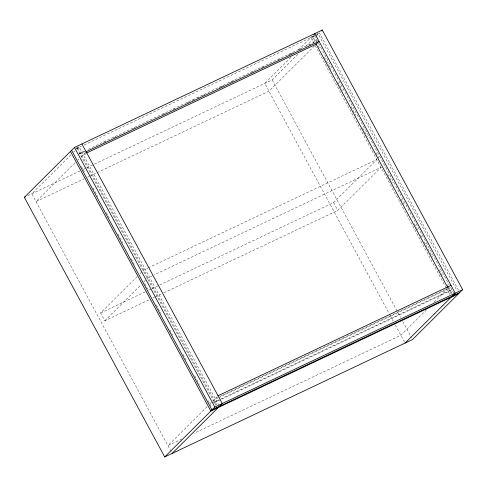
<?xml version="1.0" encoding="UTF-8"?>
<svg xmlns="http://www.w3.org/2000/svg" width="487" height="487" viewBox="0 0 487 487"><rect width="100%" height="100%" fill="white"/><g stroke="black" fill="none" stroke-linecap="round" stroke-linejoin="round"><path stroke-width="0.37" stroke-dasharray="2.44 1.83" d="M219.053 405.75L79.04 146.8L76.769 147.878L75.625 149.016L81.329 146.313M70.925 154.878L31.783 193.814L172.155 453.427M73.604 152.212L74.681 151.14M76.824 149.01L79.04 146.8M78.547 154.428L79.691 153.289L85.87 150.361M80.818 153.35L81.968 152.212M75.138 162.664L35.995 201.6L84.093 178.808M77.817 159.998L78.888 158.932M81.037 156.796L82.108 155.73L85.542 154.105M86.114 151.743L83.253 154.592L86.004 153.289M290.995 57.296L264.721 83.429L389.898 314.943M298.501 49.826L311.978 36.422L314.249 35.344L317.147 40.695M314.249 35.344L313.104 36.482L315.996 41.839M86.753 167.765L272.154 79.911L297.892 54.307M305.933 46.308L315.588 36.708M316.124 36.172L319.411 32.897L458.699 290.508M316.41 41.511L317.177 40.756L86.558 150.033M314.511 45.881L268.934 91.221L89.59 176.203M148.809 299.931L104.833 320.769L100.626 312.983L136.932 276.866M140.134 273.682L143.872 269.962L147.993 268.008M104.833 320.769L141.139 284.651M143.811 281.997L148.085 277.748L153.582 275.143M159.718 284.98L333.558 202.604L376.81 159.578L148.681 267.68M163.93 292.766L337.771 210.39L381.017 167.37L154.269 274.82M207.085 406.7L167.948 445.642L181.688 439.128M209.769 404.033L214.061 399.766L218.182 397.812M217.111 396.728L215.205 398.628L217.263 397.654M213.075 403.224L214.219 402.085L451.699 289.552L450.554 290.69L213.763 402.901M215.345 402.146L216.49 401.008M426.618 309.659L400.886 335.257L194.057 433.266M434.124 302.19L446.993 289.388L218.87 397.489M449.093 287.3L448.143 288.249L220.014 396.351M448.284 291.768L449.428 290.629M316.83 34.12L319.411 32.897M84.081 145.01L315.04 35.569M315.686 35.259L318.267 34.035L457.196 290.976M79.235 154.099L84.945 151.396M103.494 142.606L105.557 141.626M113.8 137.724L115.863 136.744M133.042 128.605L135.106 127.624M162.591 114.603L164.649 113.629M172.897 109.721L174.955 108.741M186.996 103.037L189.053 102.063M192.134 100.602L194.197 99.628M197.29 98.161L199.347 97.187M202.44 95.72L204.838 94.581M219.253 87.751L221.311 86.777M221.682 86.601L223.746 85.627M229.547 82.875L231.605 81.895M231.989 81.719L234.052 80.739M251.231 72.6L253.569 71.492M261.537 67.717L263.863 66.609M278.278 59.779L280.335 58.805M288.572 54.903L290.636 53.929M291.08 53.716L293.144 52.736M298.872 50.027L300.929 49.047M309.166 45.145L313.756 42.972M27.729 195.731L79.886 171.022M83.32 169.391L86.065 168.088M87.532 177.183L88.902 176.531M100.626 312.983L145.284 291.816M148.724 290.191L151.469 288.888M152.157 288.56L159.03 285.309M152.936 297.977L154.306 297.326M154.994 297.003L161.179 294.069M318.589 43.373L449.197 284.925M450.615 287.543L454.261 294.288M318.2 45.906L319.283 47.915M324.318 57.229L330.856 69.312M337.704 81.986L342.428 90.716M351.09 106.738L355.808 115.462M362.669 128.154L367.381 136.865M376.055 152.912L378.953 158.269M387.628 174.316L392.333 183.021M401.008 199.061L403.912 204.43M414.388 223.807L418.37 231.167M420.537 235.178L421.986 237.857M424.153 241.869L425.601 244.541M425.961 245.211L431.385 255.243M431.75 255.912L432.474 257.252M439.341 269.956L442.263 275.356M447.297 284.67L448.411 286.733M448.746 287.348L452.033 293.424M311.978 36.422L314.87 41.772M448.01 288.006L452.027 295.432M310.834 37.56L313.725 42.911M315.174 45.589L446.141 287.811M446.5 288.481L449.909 294.775M272.154 79.911L400.588 317.445M402.761 321.457L411.442 337.515M333.558 202.604L337.771 210.39M390.264 315.613L393.155 320.963M395.328 324.981L405.093 343.049M77.896 147.945L216.867 404.959M76.769 147.878L216.058 405.488M81.414 166.444L84.312 171.801M92.993 187.86L97.698 196.559M106.379 212.618L109.277 217.969M117.957 234.028L122.657 242.727M131.344 258.786L134.235 264.137M144.73 283.544L147.622 288.894M156.309 304.953L161.008 313.652M169.695 329.711L172.587 335.062M183.075 354.469L185.973 359.82M194.654 375.879L199.36 384.578M208.04 400.637L210.938 405.988"/><path stroke-width="0.73" d="M24.35 197.338L74.468 147.476L322.278 30.048L462.65 289.662L412.532 339.524L164.722 456.952L24.35 197.338L25.701 196.693M313.89 34.522L314.846 33.573L455.217 293.186L405.093 343.049M321.323 30.998L322.278 30.048M164.722 456.952L214.846 407.089L462.65 289.662M215.997 408.636L217.141 407.491M172.155 453.427L222.279 403.571L81.907 143.951M453.476 296.102L454.621 294.958M86.114 151.743L319.052 41.358L316.191 44.207L86.686 152.961M218.066 395.779L451.005 285.4M459.789 292.51L211.979 409.938L71.607 150.325M458.638 293.655L210.834 411.077L70.463 151.463M315.96 43.781L447.65 287.336M74.468 147.476L214.846 407.089"/></g></svg>
